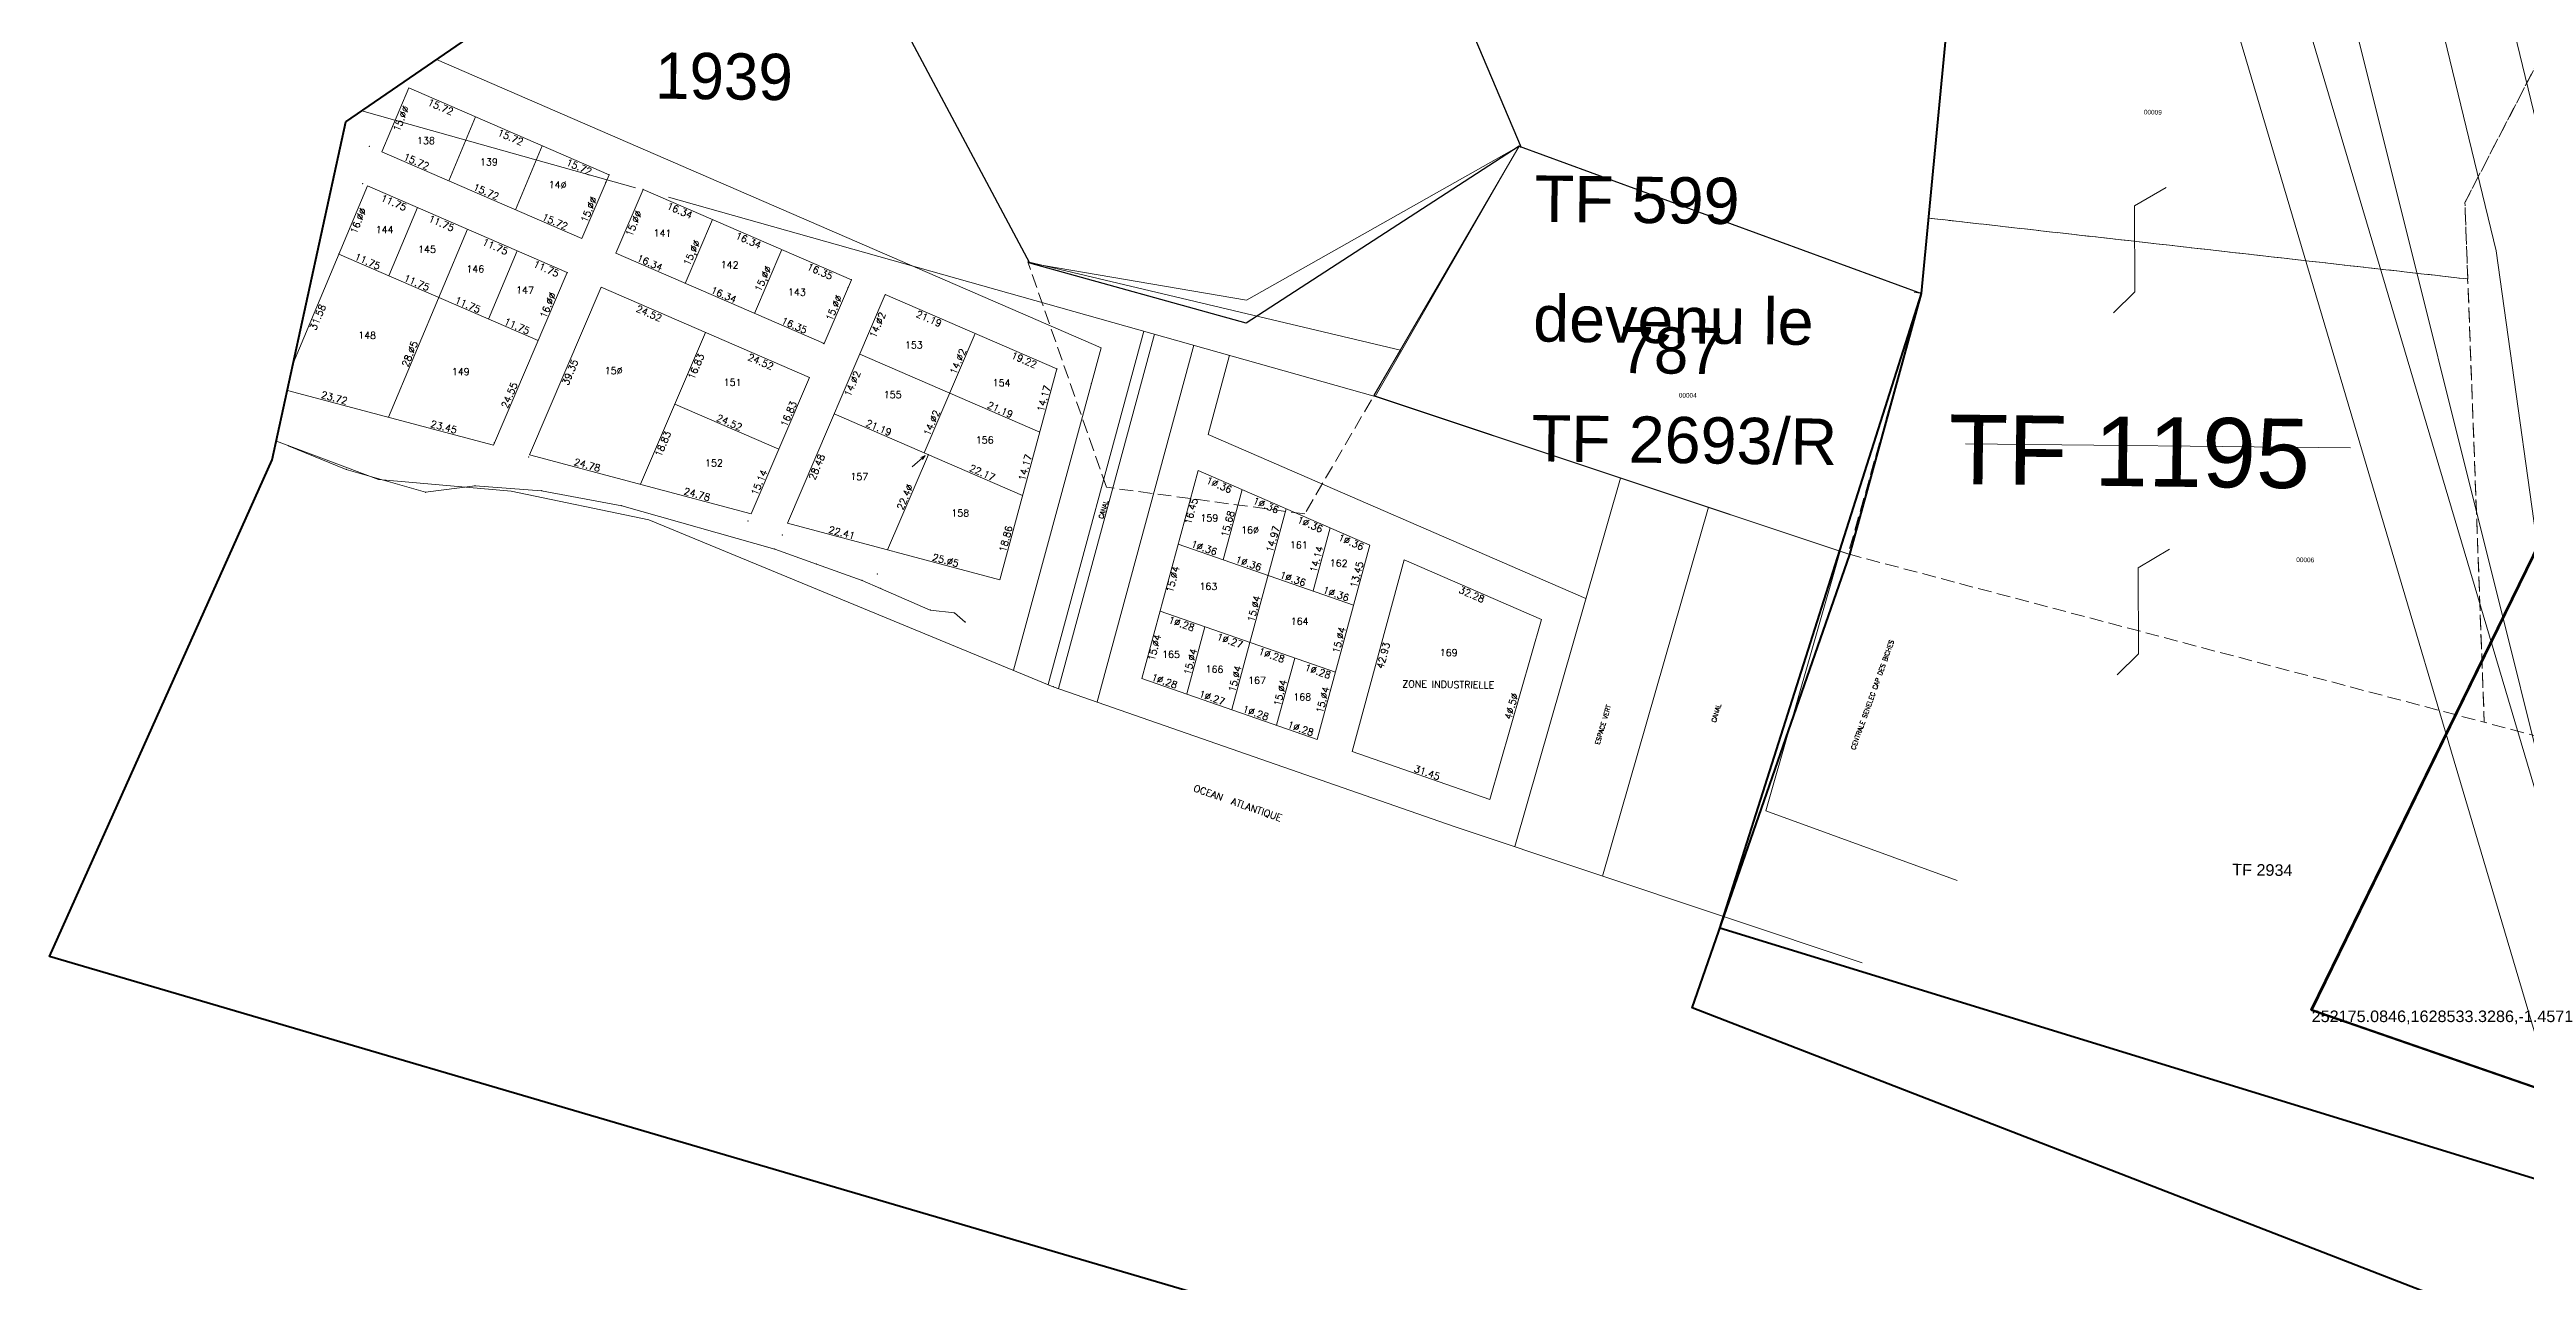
# Model space of a CAD drawing. Header units: metres. Extents: x 251686 to 255059, y 1627526 to 1631912.
# Drawn here: x 251686 to 252221, y 1628475 to 1628741 of the extents above; entities that cross this region are included whole.
import ezdxf
from ezdxf.enums import TextEntityAlignment as Align

# ---------------------------------------------------------------- set-up
doc = ezdxf.new("R2010")
doc.units = ezdxf.units.M
doc.header["$MEASUREMENT"] = 0
doc.linetypes.add('DGN Style 3', pattern=[4.156684, 2.96906, -1.187624])
for name, color, linetype in [('A_revoir_niveau_0', 7, 'Continuous'), ('historique_numero_parcelle', 7, 'Continuous'), ('limites_sections', 7, 'Continuous'), ('limites_tf', 7, 'Continuous'), ('numero_parcelle', 7, 'Continuous'), ('toponymie', 7, 'Continuous')]:
    doc.layers.add(name, color=color, linetype=linetype)
for name, color, linetype, lineweight in [('emprise_ht_pik_rufisque', 7, 'Continuous', 0), ('LIMITE TITRE FONCIER', 5, 'Continuous', 13), ('limites_communes_2025', 7, 'Continuous', 0), ('Numero_TF', 7, 'Continuous', 0), ('Régularisation', 1, 'Continuous', 40), ('SIPRES', 1, 'Continuous', 0)]:
    doc.layers.add(name, color=color, linetype=linetype, lineweight=lineweight)
doc.layers.add('Lignes HT Vectorisées', color=6, linetype='Continuous', lineweight=0, true_color=0xff00ff)
doc.styles.add('ROMANC', font='romanc.shx', dxfattribs={"height": 0.2})
doc.styles.get("Standard").update_dxf_attribs({"font": 'txt.shx'})
doc.styles.add('Style-Arial', font='arial.ttf')
doc.styles.add('Style-FANCY', font='times.ttf')

msp = doc.modelspace()

# ---------------------------------------------------------------- linework, layer by layer
at = {"layer": 'A_revoir_niveau_0', "color": 7, "linetype": 'Continuous', "lineweight": 0}
for p, q in [((252003.928906, 1628720.0919), (252004.324853, 1628719.766899)), ((252089.239126, 1628688.537397), (252090.835733, 1628688.257312))]:
    msp.add_line(p, q, dxfattribs=at)
at = {"layer": 'A_revoir_niveau_0', "color": 5, "linetype": 'DGN Style 3', "lineweight": 0}
for p, q in [((251914.772311, 1628646.383174), (251897.747248, 1628695.130779)), ((251978.255208, 1628676.044111), (251957.598231, 1628640.620376)), ((251957.598231, 1628640.620376), (251914.772311, 1628646.383174))]:
    msp.add_line(p, q, dxfattribs=at)
at = {"layer": 'A_revoir_niveau_0', "color": 1, "lineweight": 70, "ltscale": 1000}
msp.add_3dface([(252311.74133, 1628486.119868), (252175.001517, 1628533.46049), (252269.382, 1628726.698), (252394.23101, 1628664.399112)], dxfattribs=at)
at = {"layer": 'A_revoir_niveau_0', "color": 6, "lineweight": 70, "ltscale": 100}
msp.add_3dface([(252311.82443, 1628485.987968), (252175.084617, 1628533.32859), (252269.4651, 1628726.5661), (252394.31411, 1628664.267212)], dxfattribs=at)
at = {"layer": 'emprise_ht_pik_rufisque', "color": 1}
for p, q in [((252094.964515, 1629255.988871), (252229.491499, 1628700.980519)), ((252223.734912, 1628526.963094), (252117.854242, 1628883.955531))]:
    msp.add_line(p, q, dxfattribs=at)
at = {"layer": 'Lignes HT Vectorisées', "color": 5, "flags": 128}
for points in [[(252238.115739, 1628531.228315), (252214.913615, 1628697.447025), (252080.387979, 1629252.449823), (251995.557045, 1629601.269482), (251992.869907, 1629612.343748)], [(252238.115739, 1628531.228315), (252059.36813, 1629247.340191), (251986.870997, 1629536.051196), (251976.572318, 1629577.488551)], [(252238.115739, 1628531.228315), (252132.235069, 1628888.220752), (252060.34199, 1629187.778649)]]:
    msp.add_lwpolyline(points, dxfattribs=at)
at = {"layer": 'LIMITE TITRE FONCIER', "color": 5, "linetype": 'Continuous', "lineweight": 30}
msp.add_line((252587.203627, 1628384.955986), (252052.289823, 1628549.56073), dxfattribs=at)
at = {"layer": 'limites_communes_2025', "color": 3, "lineweight": 80, "flags": 128}
msp.add_lwpolyline([(253108.75, 1628096.25), (252786.25, 1628193.75), (252508.75, 1628291.25), (252343.75, 1628343.75), (252208.75, 1628411.25), (252013.75, 1628448.75), (251686.4615, 1628545.0113), (251734.5836, 1628652.3234), (251750.4586, 1628725.3485), (251776.8362, 1628743.4359), (251782.106, 1628756.2017), (251788.0115, 1628792.4782), (251795.0979, 1628823.5764), (251818.1167, 1628967.6423), (251823.673, 1628983.9143), (251845.898, 1629019.6331), (251869.7106, 1629026.38), (251886.3794, 1629062.4957), (251876.8544, 1629102.5801)], dxfattribs=at)
at = {"layer": 'limites_sections', "color": 112, "linetype": 'Continuous', "lineweight": 40, "flags": 128}
msp.add_lwpolyline([(252721.721864, 1628619.437822), (252753.241864, 1628623.321822), (252724.250426, 1628275.006531), (252670.715386, 1628292.089523), (252580.662046, 1628324.662008), (252041.292027, 1628533.926516), (252075.316041, 1628631.877881), (252090.835733, 1628688.257312), (252115.26328, 1628944.950622), (252156.993131, 1629047.301812), (252306.553663, 1628962.878275), (252389.117958, 1628940.418995), (252429.920946, 1628946.766764), (252495.086357, 1628927.313682), (252674.257536, 1628915.953628), (252655.492526, 1628879.661683), (252709.972275, 1628836.08889), (252707.872864, 1628693.966822), (252721.721864, 1628619.437822)], close=True, dxfattribs=at)
at = {"layer": 'limites_tf', "color": 5, "linetype": 'Continuous', "lineweight": 0}
for p, q in [((251972.519437, 1628666.208116), (252003.928906, 1628720.0919)), ((252003.928906, 1628720.0919), (251972.827087, 1628666.028458)), ((251897.747248, 1628695.130779), (251978.255208, 1628676.044111)), ((251972.519437, 1628666.208116), (252074.961558, 1628631.973025))]:
    msp.add_line(p, q, dxfattribs=at)
at = {"layer": 'limites_tf', "color": 5, "linetype": 'Continuous', "lineweight": 30}
msp.add_line((252003.928906, 1628720.0919), (252090.835733, 1628688.257312), dxfattribs=at)
at = {"layer": 'limites_tf', "color": 5, "lineweight": 0}
msp.add_line((252075.316041, 1628631.877881), (251972.827087, 1628666.028458), dxfattribs=at)
at = {"layer": 'limites_tf', "color": 7, "linetype": 'Continuous', "lineweight": 40, "flags": 128}
msp.add_lwpolyline([(252587.203627, 1628384.955986), (252047.260273, 1628551.108434), (252090.835733, 1628688.257312), (252115.26328, 1628944.950622), (252157.037261, 1629047.238937), (252306.010258, 1628961.218851), (252389.826661, 1628938.995359), (252429.920946, 1628946.766764), (252450.373841, 1628931.748567), (252504.764121, 1628866.026622), (252568.762691, 1628890.327617), (252635.739577, 1628895.467016), (252710.021141, 1628836.054654), (252708.137677, 1628692.541722), (252587.203627, 1628384.955986)], close=True, dxfattribs=at)
at = {"layer": 'limites_tf', "color": 5, "linetype": 'DGN Style 3', "lineweight": 0, "flags": 128}
for points in [[(252208.804352, 1628691.38516), (252208.181883, 1628707.904287), (252248.626207, 1628785.982226), (252306.553663, 1628962.878275), (252156.992253, 1629047.264332), (252121.604031, 1628961.682265), (252114.38405, 1628944.221613), (252092.360581, 1628704.549437), (252208.774606, 1628691.405536), (252208.775335, 1628691.388441), (252208.804352, 1628691.38516)], [(252453.319795, 1628712.564242), (252342.045791, 1628802.869646), (252384.137802, 1628852.104603), (252450.373841, 1628931.748567), (252429.920946, 1628946.766764), (252389.117958, 1628940.418995), (252306.553663, 1628962.878275), (252248.626207, 1628785.982226), (252208.181883, 1628707.904287), (252208.804352, 1628691.38516), (252208.775335, 1628691.388441), (252209.037298, 1628685.251749), (252212.360528, 1628595.603037), (252212.363379, 1628595.602284), (252358.748745, 1628556.957013), (252358.936828, 1628556.889997), (252360.196655, 1628556.441108), (252444.687249, 1628698.091576), (252453.319795, 1628712.564242)], [(252092.360581, 1628704.549437), (252090.835733, 1628688.257312), (252074.961558, 1628631.973025), (252212.360528, 1628595.603037), (252209.037298, 1628685.251749), (252208.775335, 1628691.388441), (252092.360581, 1628704.549437)]]:
    msp.add_lwpolyline(points, close=True, dxfattribs=at)
at = {"layer": 'limites_tf', "color": 5, "linetype": 'Continuous', "lineweight": 30, "flags": 128}
msp.add_lwpolyline([(251948.011415, 1628852.745035), (252004.324853, 1628719.766899), (252003.928906, 1628720.0919), (251944.943449, 1628681.830093), (251898.192846, 1628694.808587), (251823.557945, 1628834.947517), (251947.626538, 1628853.044109)], dxfattribs=at)
at = {"layer": 'Régularisation', "color": 1, "linetype": 'Continuous', "lineweight": 13}
msp.add_line((252100.293043, 1628655.799279), (252183.482476, 1628654.92533), dxfattribs=at)
at = {"layer": 'Régularisation', "color": 1, "linetype": 'Continuous', "lineweight": 13, "flags": 128}
for points in [[(252132.276661, 1628684.056138), (252136.909196, 1628688.592351), (252136.841525, 1628707.195692), (252143.624816, 1628711.170854)], [(252133.050617, 1628605.864997), (252137.683153, 1628610.40121), (252137.615482, 1628629.004551), (252144.398773, 1628632.979713)]]:
    msp.add_lwpolyline(points, dxfattribs=at)
at = {"layer": 'SIPRES', "color": 1, "linetype": 'Continuous', "lineweight": 13, "ltscale": 10}
for p, q in [((251948.011415, 1628852.745035), (252004.324853, 1628719.766899)), ((252075.316041, 1628631.877881), (252090.835733, 1628688.257312)), ((252090.835733, 1628688.257312), (252089.239126, 1628688.537397)), ((252098.507758, 1628561.440892), (252057.164082, 1628576.448603))]:
    msp.add_line(p, q, dxfattribs=at)
at = {"layer": 'SIPRES', "color": 1, "lineweight": 13}
msp.add_line((251823.557945, 1628834.947517), (251898.192846, 1628694.808587), dxfattribs=at)
at = {"layer": 'SIPRES', "color": 1, "linetype": 'Continuous', "lineweight": 0, "ltscale": 10}
for p, q in [((251770.079253, 1628738.80259), (251913.597468, 1628676.53757)), ((251945.006279, 1628686.829698), (252003.928906, 1628720.0919)), ((252003.928906, 1628720.0919), (252004.324853, 1628719.766899))]:
    msp.add_line(p, q, dxfattribs=at)
at = {"layer": 'SIPRES', "color": 1, "lineweight": 0}
for p, q in [((251758.254053, 1628718.861963), (251764.059339, 1628732.695106)), ((251764.059339, 1628732.695106), (251807.328863, 1628713.922897)), ((251764.337937, 1628724.78298), (251753.916488, 1628727.719611)), ((251813.062235, 1628711.051624), (251764.337937, 1628724.78298)), ((251772.675569, 1628712.605248), (251778.480843, 1628726.43739)), ((251758.254053, 1628718.861963), (251801.429087, 1628700.130945)), ((251787.098086, 1628706.34852), (251792.903359, 1628720.180662)), ((251801.429087, 1628700.130945), (251807.328863, 1628713.922897)), ((251739.156337, 1628673.358019), (251755.1571, 1628711.484297)), ((251755.1571, 1628711.484297), (251798.282415, 1628692.775905)), ((251808.76765, 1628696.946477), (251814.667426, 1628710.738429)), ((251814.667426, 1628710.738429), (251859.652729, 1628691.221601)), ((251972.827087, 1628666.028458), (251820.183582, 1628709.044979)), ((251759.671561, 1628661.516623), (251776.717277, 1628702.131632)), ((251759.745289, 1628692.053107), (251765.937182, 1628706.807465)), ((251823.763093, 1628690.44153), (251829.662856, 1628704.232482)), ((251748.965208, 1628696.729939), (251791.989058, 1628678.064826)), ((251781.304453, 1628682.699455), (251787.497359, 1628697.4548)), ((251808.76765, 1628696.946477), (251853.752966, 1628677.430649)), ((251838.757536, 1628683.936595), (251844.657299, 1628697.727548)), ((251782.331624, 1628655.4904), (251798.282415, 1628692.775905)), ((251853.752966, 1628677.430649), (251859.652729, 1628691.221601)), ((251898.192846, 1628694.808587), (251945.006279, 1628686.829698)), ((251790.144137, 1628653.413063), (251805.620978, 1628689.591437)), ((251805.620978, 1628689.591437), (251850.606293, 1628670.075609)), ((251845.843406, 1628638.600975), (251866.992305, 1628688.03812)), ((251866.992305, 1628688.03812), (251904.065118, 1628671.953992)), ((251814.087015, 1628647.045693), (251828.114129, 1628679.833017)), ((251861.477884, 1628675.147397), (251900.355016, 1628658.281533)), ((251875.402042, 1628653.824742), (251886.430871, 1628679.605188)), ((251894.684074, 1628606.833733), (251913.597468, 1628676.53757)), ((251902.139035, 1628603.759811), (251922.856097, 1628680.110507)), ((251904.393439, 1628602.902414), (251925.167098, 1628679.459416)), ((251933.636763, 1628677.071797), (251912.723619, 1628599.999507)), ((251941.337104, 1628674.901863), (251936.696808, 1628657.797823)), ((251838.030893, 1628640.678311), (251850.606293, 1628670.075609)), ((251891.705768, 1628626.404703), (251904.065118, 1628671.953992)), ((251737.843953, 1628667.321046), (251782.331624, 1628655.4904)), ((251821.494159, 1628664.358982), (251843.986323, 1628654.601574)), ((251855.963476, 1628662.257673), (251896.644902, 1628644.608075)), ((251735.463374, 1628656.370365), (251757.543986, 1628648.035293)), ((251750.561268, 1628650.250213), (251738.024339, 1628655.348156)), ((251790.144137, 1628653.413063), (251838.030893, 1628640.678311)), ((251867.495753, 1628632.842436), (251876.304195, 1628653.433374)), ((251936.696808, 1628657.797823), (252018.32027, 1628622.386343)), ((251767.690724, 1628645.324575), (251750.561268, 1628650.250213)), ((251875.606051, 1628653.267134), (251872.823029, 1628650.815912)), ((251934.5796, 1628649.995812), (251922.39748, 1628605.100348)), ((251934.5796, 1628649.995812), (251971.660375, 1628633.908583)), ((252002.939913, 1628568.738378), (252025.772568, 1628648.38575)), ((251757.543986, 1628648.035293), (251786.200541, 1628645.511995)), ((251778.388856, 1628646.700251), (251767.690724, 1628645.324575)), ((251792.726413, 1628645.619999), (251778.388856, 1628646.700251)), ((251786.200541, 1628645.511995), (251815.905043, 1628639.317238)), ((251810.077468, 1628642.411712), (251792.726413, 1628645.619999)), ((251944.081544, 1628645.873084), (251939.976101, 1628630.743479)), ((251843.122007, 1628633.015731), (251810.077468, 1628642.411712)), ((251815.905043, 1628639.317238), (251903.257329, 1628603.298722)), ((251845.843406, 1628638.600975), (251891.705768, 1628626.404703)), ((251953.5835, 1628641.751357), (251945.740701, 1628612.849628)), ((251963.085444, 1628637.62863), (251959.381644, 1628623.980094)), ((252021.924592, 1628562.386314), (252044.764548, 1628642.057596)), ((251852.101963, 1628629.772632), (251843.122007, 1628633.015731)), ((251930.272823, 1628634.124678), (251968.13898, 1628620.927808)), ((251971.660375, 1628633.908583), (251960.262637, 1628591.903491)), ((252057.164082, 1628576.448603), (252073.251524, 1628632.565879)), ((251861.958708, 1628626.268495), (251852.101963, 1628629.772632)), ((251979.07653, 1628630.691137), (251967.836069, 1628589.264114)), ((251979.07653, 1628630.691137), (252008.694405, 1628617.841943)), ((251865.957028, 1628624.518114), (251861.958708, 1628626.268495)), ((251876.699251, 1628619.852758), (251865.957028, 1628624.518114)), ((251881.911802, 1628619.227208), (251876.699251, 1628619.852758)), ((251884.247238, 1628617.257705), (251881.911802, 1628619.227208)), ((251926.335158, 1628619.613013), (251964.200315, 1628606.416156)), ((251936.038423, 1628616.230814), (251932.100758, 1628601.719149)), ((251997.535342, 1628578.913095), (252008.694405, 1628617.841943)), ((251945.740701, 1628612.849628), (251941.803023, 1628598.336963)), ((251955.443979, 1628609.468429), (251951.506301, 1628594.955764)), ((251903.257329, 1628603.298722), (251989.867853, 1628573.112987)), ((251922.39748, 1628605.100348), (251960.262637, 1628591.903491)), ((251967.836069, 1628589.264114), (251997.535342, 1628578.913095)), ((251989.867853, 1628573.112987), (252077.996242, 1628543.623234))]:
    msp.add_line(p, q, dxfattribs=at)
at = {"layer": 'SIPRES', "color": 1, "lineweight": 0, "flags": 128}
msp.add_lwpolyline([(251874.690029, 1628652.793607), (251875.606051, 1628653.267134), (251875.02134, 1628652.418414)], dxfattribs=at)
at = {"layer": 'SIPRES', "color": 1, "lineweight": 0}
for p in [(251755.558529, 1628720.030927), (251807.328851, 1628713.921897), (251754.09494, 1628711.955681), (251806.599695, 1628712.242927), (251814.667426, 1628710.738429), (251749.016762, 1628696.853301), (251798.282415, 1628692.775905), (251859.652729, 1628691.221601), (251858.924573, 1628689.542618), (251866.992305, 1628688.03812), (251791.989058, 1628678.064826), (251791.989058, 1628678.064826), (251853.636578, 1628677.480115), (251853.752966, 1628677.430649), (251850.606293, 1628670.075609), (251904.065118, 1628671.953992), (251911.481273, 1628668.736546), (251738.024339, 1628655.348156), (251782.536665, 1628655.969861), (251782.572718, 1628656.053414), (251876.304195, 1628653.433374), (251876.304195, 1628653.433374), (251750.561268, 1628650.250213), (251789.927758, 1628652.906742), (251767.690724, 1628645.324575), (251778.388856, 1628646.700251), (251792.726413, 1628645.619999), (251810.077468, 1628642.411712), (251837.365278, 1628639.121552), (251837.365278, 1628639.121552), (251843.122007, 1628633.015731), (251844.761546, 1628636.07237), (251852.101963, 1628629.772632), (251865.26094, 1628627.619106), (251861.958708, 1628626.268495), (251865.957028, 1628624.518114), (251876.699251, 1628619.852758), (251881.911802, 1628619.227208), (251884.247238, 1628617.257705), (251903.257329, 1628603.298722)]:
    msp.add_point(p, dxfattribs=at)

# ---------------------------------------------------------------- texts
at = {"layer": 'historique_numero_parcelle', "color": 7, "linetype": 'Continuous', "lineweight": 0, "char_height": 1, "attachment_point": 1, "rotation": 359.23249986, "line_spacing_factor": 0.6}
for s, insert in [('\\fArial|b0|i0|c00|p39;00009', (252138.842461, 1628727.956684)), ('\\fArial|b0|i0|c00|p39;00006', (252171.758202, 1628631.225821))]:
    msp.add_mtext(s, dxfattribs=dict(at, insert=insert))
at = {"layer": 'numero_parcelle', "color": 5, "lineweight": 0, "insert": (252038.38331, 1628666.775069), "char_height": 1, "attachment_point": 1, "rotation": 359.23249986, "line_spacing_factor": 0.6}
msp.add_mtext('\\fArial|b0|i0|c00|p39;00004', dxfattribs=at)
at = {"layer": 'numero_tf', "color": 4, "linetype": 'Continuous', "lineweight": 0, "style": 'Style-Arial'}
msp.add_text('TF 1195', height=15, rotation=359.28, dxfattribs=at).set_placement((252096.603447, 1628647.123243))
msp.add_text('TF 2934', height=2.5, rotation=359.28, dxfattribs=at).set_placement((252157.947219, 1628565.038187), align=Align.TOP_LEFT)
at = {"layer": 'numero_tf', "color": 4, "linetype": 'Continuous', "lineweight": 0, "insert": (252007.32696, 1628713.781601), "char_height": 10, "attachment_point": 1, "rotation": 359.28000225, "line_spacing_factor": 0.776524, "style": 'Style-Arial'}
msp.add_mtext('TF 599\\P\\Pdevenu le \\P\\PTF 2693/R', dxfattribs=at)
at = {"layer": 'SIPRES', "color": 1, "lineweight": 0, "style": 'ROMANC'}
for s, rotation, p in [('15.%%c%%c', 67.233911, (251761.712916, 1628726.328472)), ('15.72', 336.547317, (251771.227346, 1628729.257847)), ('15.72', 336.547317, (251786.336176, 1628722.703471)), ('15.72', 336.547317, (251801.124716, 1628716.287131)), ('11.75', 336.548094, (251761.119168, 1628708.570639)), ('16.34', 336.546439, (251822.874282, 1628706.850786)), ('16.%%c%%c', 67.233275, (251752.447158, 1628704.250261)), ('11.75', 336.548094, (251771.404915, 1628704.109036)), ('15.%%c%%c', 66.840239, (251811.976178, 1628703.684049)), ('11.75', 336.548094, (251783.031444, 1628699.064538)), ('16.34', 336.546439, (251837.714541, 1628700.411795)), ('11.75', 336.548094, (251794.062186, 1628694.279548)), ('16.35', 336.546439, (251853.179849, 1628693.70137)), ('31.58', 67.233275, (251743.711279, 1628683.43549)), ('24.52', 336.547517, (251816.251135, 1628684.652975)), ('14.%%c2', 66.839067, (251864.62228, 1628681.737661)), ('21.19', 336.546275, (251876.709049, 1628683.496246)), ('16.83', 66.837731, (251825.422853, 1628672.778051)), ('24.52', 336.547517, (251840.375524, 1628674.187001)), ('19.22', 336.546275, (251897.262512, 1628674.577295)), ('39.35', 66.839119, (251798.223604, 1628671.535055)), ('14.%%c2', 66.839067, (251859.196467, 1628669.05384)), ('18.83', 66.837731, (251818.263753, 1628656.045555)), ('28.48', 66.839067, (251851.501566, 1628651.06378)), ('1%%c.36', 336.546733, (251939.388459, 1628647.58226)), ('1%%c.36', 336.546733, (251949.493164, 1628643.197937)), ('1%%c.36', 336.546733, (251959.02198, 1628639.064871)), ('1%%c.36', 336.546733, (251967.885355, 1628635.21919)), ('32.28', 336.547239, (251993.953307, 1628623.910199)), ('1%%c.28', 340.785408, (251931.220366, 1628617.592636)), ('1%%c.27', 340.785408, (251941.663456, 1628613.95312)), ('1%%c.28', 340.785408, (251950.676691, 1628610.811611)), ('42.93', 74.819336, (251973.831265, 1628610.216116)), ('1%%c.28', 340.785408, (251960.669715, 1628607.328764)), ('OCEAN  ATLANTIQUE', 340.785394, (251943.380083, 1628578.868502))]:
    msp.add_text(s, height=1.5, rotation=rotation, dxfattribs=at).set_placement(p, align=Align.TOP_CENTER)
for s, height, rotation, p in [('15.72', 1.5, 336.546914, (251765.408855, 1628716.084388)), ('15.72', 1.5, 336.546914, (251780.465953, 1628709.551664)), ('15.%%c%%c', 1.5, 66.840239, (251803.657861, 1628706.105343)), ('15.72', 1.5, 336.546914, (251795.337059, 1628703.100283)), ('11.75', 1.5, 336.547269, (251754.852053, 1628694.503075)), ('16.34', 1.5, 336.547517, (251815.827454, 1628694.209691)), ('11.75', 1.5, 336.547269, (251765.481951, 1628689.892135)), ('11.75', 1.5, 336.547269, (251776.493783, 1628685.114383)), ('16.%%c%%c', 1.5, 66.838694, (251794.811364, 1628685.424845)), ('16.34', 1.5, 336.547517, (251831.782731, 1628687.287649)), ('15.%%c%%c', 1.5, 66.838781, (251856.597931, 1628684.843388)), ('11.75', 1.5, 336.547269, (251787.123681, 1628680.503443)), ('16.35', 1.5, 336.547517, (251847.030317, 1628680.671962)), ('28.%%c5', 1.5, 67.232692, (251764.971324, 1628674.9202)), ('14.%%c2', 1.5, 66.838847, (251883.39782, 1628673.278331)), ('23.72', 1.5, 345.107947, (251747.782994, 1628664.988957)), ('24.55', 1.5, 66.838694, (251786.492318, 1628665.979612)), ('16.83', 1.5, 66.840019, (251846.795178, 1628661.930785)), ('21.19', 1.5, 336.547606, (251891.498086, 1628662.45146)), ('14.17', 1.5, 74.818883, (251901.959582, 1628665.342139)), ('23.45', 1.5, 345.107947, (251771.439667, 1628658.697051)), ('24.52', 1.5, 336.548142, (251833.006863, 1628659.692404)), ('21.19', 1.5, 336.546436, (251865.271926, 1628658.546658)), ('14.%%c2', 1.5, 66.838847, (251877.715449, 1628659.994687)), ('14.17', 1.5, 74.818883, (251897.922287, 1628650.462697)), ('24.78', 1.5, 345.107742, (251802.413605, 1628650.46017)), ('15.14', 1.5, 66.840019, (251840.454633, 1628647.105771)), ('22.17', 1.5, 336.546436, (251887.641514, 1628648.841075)), ('24.78', 1.5, 345.107742, (251826.133204, 1628644.15161)), ('22.4%%c', 1.5, 66.839611, (251871.932547, 1628643.978249)), ('CANAL', 1, 73.719925, (251914.592471, 1628641.440476)), ('22.41', 1.5, 345.107886, (251857.412735, 1628635.834707)), ('18.86', 1.5, 74.818883, (251893.739143, 1628635.041497)), ('15.68', 1.5, 74.818267, (251941.711705, 1628638.28392)), ('14.97', 1.5, 74.817772, (251951.43679, 1628634.986197)), ('1%%c.36', 1.5, 340.785861, (251935.601742, 1628632.584099)), ('14.14', 1.5, 74.817297, (251960.874845, 1628630.629797)), ('25.%%c5', 1.5, 345.107886, (251879.821187, 1628629.875984)), ('1%%c.36', 1.5, 340.785861, (251945.19848, 1628629.240242)), ('1%%c.36', 1.5, 340.785861, (251954.767322, 1628625.904736)), ('13.45', 1.5, 74.818792, (251969.561809, 1628627.317845)), ('15.%%c4', 1.5, 74.817772, (251947.354401, 1628619.940309)), ('1%%c.36', 1.5, 340.785861, (251964.0982, 1628622.653227)), ('15.%%c4', 1.5, 74.818633, (251933.625286, 1628608.481936)), ('15.%%c4', 1.5, 74.818792, (251965.721672, 1628613.165983)), ('1%%c.28', 1.5, 340.785408, (251927.032399, 1628603.803487)), ('15.%%c4', 1.5, 74.819583, (251943.248878, 1628604.811728)), ('1%%c.27', 1.5, 340.785408, (251937.317168, 1628600.218965)), ('15.%%c4', 1.5, 74.819583, (251953.043358, 1628601.76441)), ('15.%%c4', 1.5, 74.818792, (251962.213955, 1628600.239041)), ('ZONE INDUSTRIELLE', 1.5, 359.28, (251988.581696, 1628603.030511)), ('4%%c.5%%c', 1.5, 74.004903, (252002.938358, 1628598.850725)), ('1%%c.28', 1.5, 340.785408, (251946.753585, 1628596.930127)), ('1%%c.28', 1.5, 340.785408, (251956.454863, 1628593.548954)), ('ESPACE VERT', 1, 73.719925, (252022.491348, 1628594.959066)), ('CANAL', 1, 73.719925, (252046.938196, 1628597.454941)), ('31.45', 1.5, 340.785139, (251983.766726, 1628584.029464))]:
    msp.add_text(s, height=height, rotation=rotation, dxfattribs=at).set_placement(p, align=Align.CENTER)
for s, rotation, p in [('138', 359.28, (251767.763361, 1628721.293661)), ('139', 359.28, (251781.357452, 1628716.679472)), ('14%%c', 359.28, (251796.217447, 1628711.73135)), ('144', 359.28, (251758.84478, 1628702.045212)), ('141', 359.28, (251818.847042, 1628701.291162)), ('145', 359.28, (251767.999205, 1628697.803842)), ('15,%%c%%c', 65.159753, (251825.18916, 1628697.043784)), ('146', 359.28, (251778.42453, 1628693.546501)), ('142', 359.28, (251833.367136, 1628694.443161)), ('15,%%c%%c', 65.159753, (251840.587044, 1628691.446852)), ('147', 359.28, (251789.162847, 1628688.968201)), ('143', 359.28, (251847.899193, 1628688.547085)), ('148', 359.28, (251755.064909, 1628679.239909)), ('153', 359.28, (251873.157604, 1628677.120785)), ('149', 359.28, (251775.287589, 1628671.368169)), ('15%%c', 359.28, (251808.312961, 1628671.588188)), ('151', 359.28, (251834.001009, 1628669.04319)), ('154', 359.28, (251892.106401, 1628668.948028)), ('155', 359.28, (251868.577355, 1628666.386493)), ('156', 359.28, (251888.459134, 1628656.614886)), ('152', 359.28, (251829.971957, 1628651.636445)), ('157', 359.28, (251861.36957, 1628648.70267)), ('16.45', 74.813158, (251933.056601, 1628641.212959)), ('158', 359.28, (251883.180137, 1628640.811974)), ('159', 359.28, (251936.970052, 1628639.750964)), ('16%%c', 359.28, (251945.776976, 1628637.14309)), ('161', 359.28, (251956.305526, 1628633.937535)), ('15.%%c4', 74.813158, (251929.069338, 1628626.494901)), ('162', 359.28, (251964.902565, 1628629.987192)), ('163', 359.28, (251936.7842, 1628624.962132)), ('164', 359.28, (251956.481918, 1628617.415014)), ('15.%%c4', 74.813158, (251925.13067, 1628611.74423)), ('165', 359.28, (251928.721957, 1628610.271283)), ('169', 359.28, (251988.679713, 1628610.670883)), ('166', 359.28, (251938.097599, 1628607.080216)), ('167', 359.28, (251947.289906, 1628604.659514)), ('168', 359.28, (251957.045679, 1628601.07864))]:
    msp.add_text(s, height=1.5, rotation=rotation, dxfattribs=at).set_placement(p, align=Align.MIDDLE_CENTER)
at = {"layer": 'SIPRES', "color": 1, "linetype": 'Continuous', "lineweight": 0, "style": 'ROMANC'}
msp.add_text('CENTRALE SENELEC CAP DES BICHES', height=1, rotation=70.342508, dxfattribs=at).set_placement((252080.682863, 1628601.3601), align=Align.CENTER)
at = {"layer": 'SIPRES', "color": 1, "lineweight": 0, "char_height": 10.000002, "attachment_point": 5, "rotation": 359.28000225, "line_spacing_factor": 0.6, "style": 'Style-FANCY'}
for s, insert in [('\\FFANCY;1939', (251832.136874, 1628735.119166)), ('\\FFANCY;787', (252036.727344, 1628675.868596))]:
    msp.add_mtext(s, dxfattribs=dict(at, insert=insert))
at = {"layer": 'toponymie', "insert": (252175.084617, 1628533.32859), "char_height": 2.5, "attachment_point": 1, "line_spacing_factor": 0.72}
msp.add_mtext('\\fArial|b0|i0|c00|p39;252175.0846,1628533.3286,-1.4571', dxfattribs=at)

doc.saveas('drawing.dxf')
